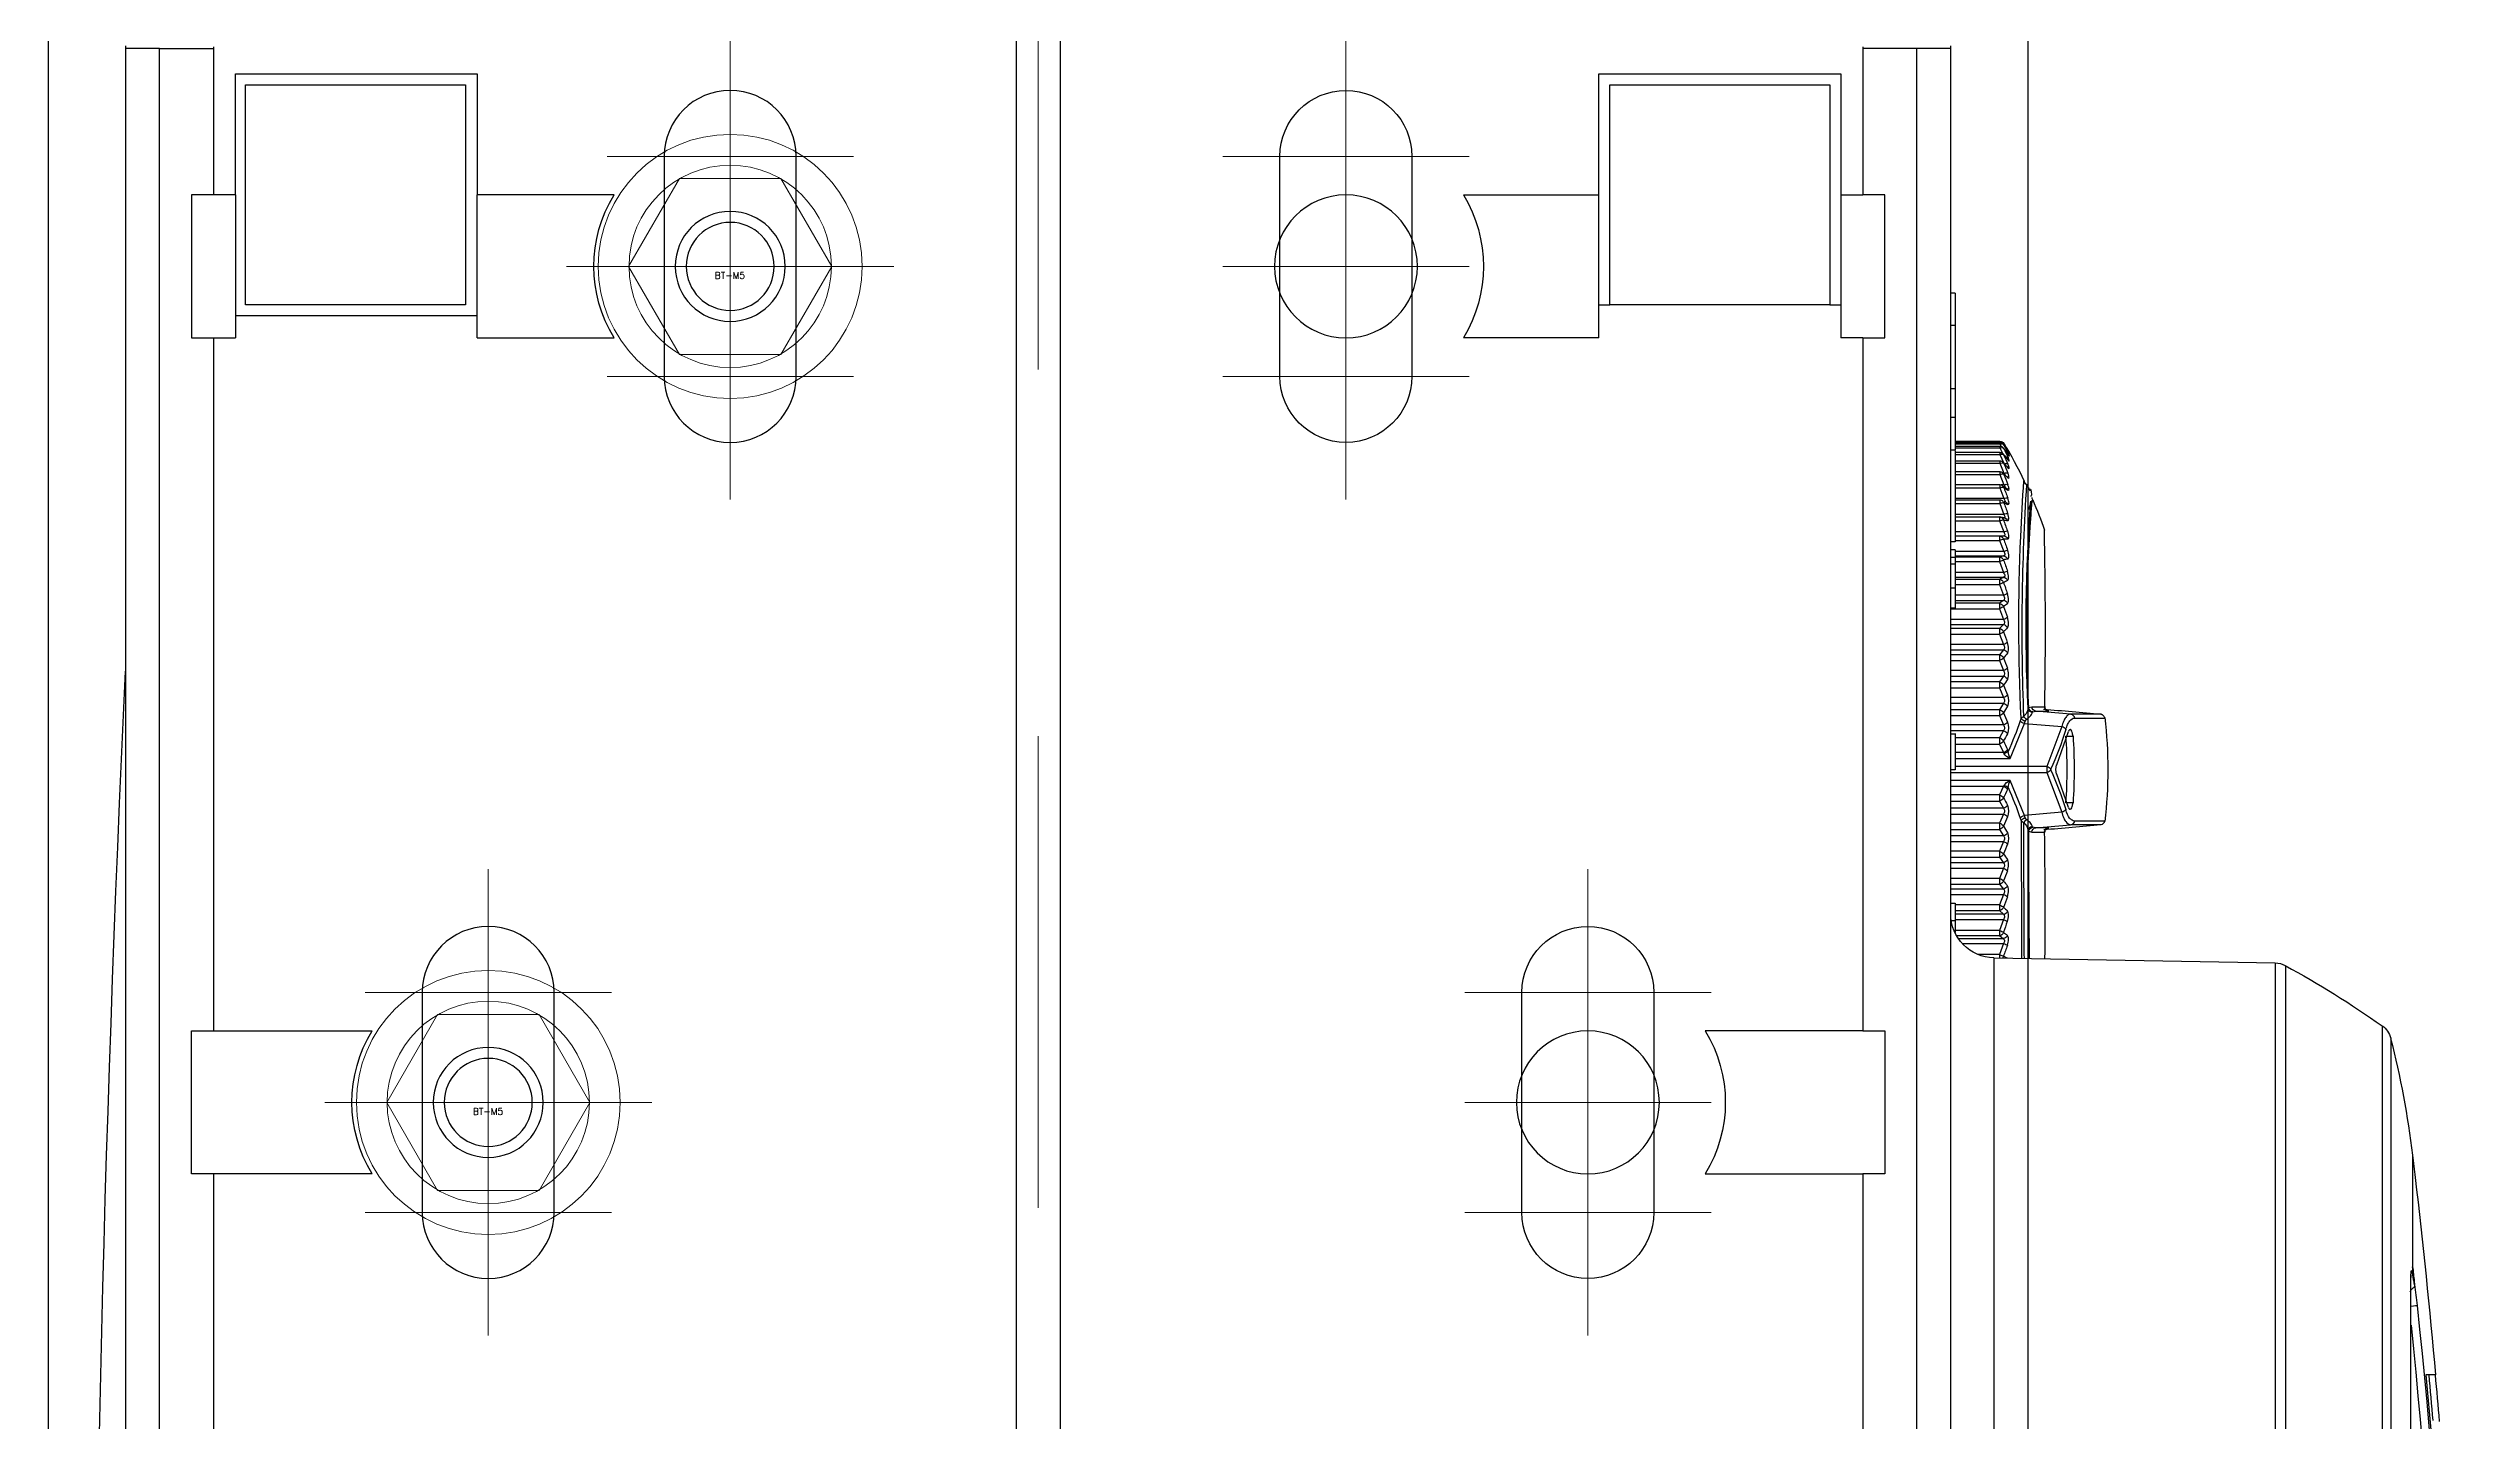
# Model space of a CAD drawing. Header units: millimetres. Extents: x -16130 to 36813, y -8099 to 27484.
# Drawn here: x 31323.2 to 31433.3, y 17688.1 to 17750.5 of the extents above; entities that cross this region are included whole.
import ezdxf

# ---------------------------------------------------------------- set-up
doc = ezdxf.new("R2010")
doc.units = ezdxf.units.MM
doc.header["$LTSCALE"] = 6
doc.linetypes.add('CENTER2', pattern=[28.575, 19.05, -3.175, 3.175, -3.175])
doc.linetypes.add('HIDDEN', pattern=[9.525, 6.35, -3.175])
doc.layers.add('04_HIDDEN', color=2, linetype='HIDDEN', lineweight=13)
doc.layers.add('05_CENTER', color=4, linetype='CENTER2', lineweight=13)
doc.layers.add('10_DRAFT', color=8, linetype='Continuous', lineweight=0, plot=False)
doc.styles.add('KSS_TXT_L', font='txt.shx', dxfattribs={"height": 3, "bigfont": 'extfont2.shx'})

# ---------------------------------------------------------------- blocks, each defined once
blk = doc.blocks.new('140.096b')
at = {"color": 0}
for p, q in [((-50.38, 77.54), (-50.38, 77.11)), ((-45.88, 76.41), (-118.92, 76.41)), ((-46.13, 76.56), (-46.14, 76.57)), ((-45.47, 76.5), (-46.13, 76.56)), ((-41.69, 76.5), (-45.47, 76.5)), ((-40.4, 76.5), (-41.69, 76.5)), ((-34.52, 75.12), (-130.28, 75.12)), ((-35.08, 75.51), (-129.72, 75.51)), ((-31.78, 70.72), (-133.02, 70.72)), ((-31.66, 70.26), (-133.14, 70.26)), ((-31.43, 57.47), (-31.66, 70.26)), ((-25.52, 59.36), (-25.38, 60.95)), ((-24.59, 60.85), (-23.08, 60.32)), ((-24.38, 61.06), (-24.38, 60.74)), ((-22.66, 60.32), (-21.14, 60.85)), ((-21.35, 60.74), (-21.35, 61.06)), ((-20.35, 60.95), (-20.21, 59.36)), ((-25.71, 59.19), (-25.71, 59.75)), ((-25.52, 59.93), (-25.52, 59.36)), ((-24.81, 60.55), (-24.96, 58.85)), ((-23.01, 59.87), (-24.81, 60.55)), ((-23.01, 55.5), (-23.01, 59.87)), ((-22.73, 59.87), (-23.01, 59.87)), ((-20.92, 60.55), (-22.73, 59.87)), ((-22.73, 59.87), (-22.73, 55.7)), ((-20.78, 58.85), (-20.92, 60.55)), ((-20.21, 59.36), (-20.21, 59.93)), ((-20.03, 59.75), (-20.03, 59.19)), ((-25.67, 59.05), (-25.71, 59.19)), ((-25.52, 59.36), (-25.49, 59.23)), ((-25.08, 58.66), (-25.2, 58.7)), ((-25.06, 58.89), (-24.96, 58.85)), ((-24.96, 58.85), (-23.37, 58.2)), ((-22.37, 58.2), (-20.78, 58.85)), ((-20.78, 58.85), (-20.67, 58.89)), ((-20.54, 58.71), (-20.65, 58.66)), ((-20.24, 59.23), (-20.21, 59.36)), ((-20.03, 59.19), (-20.07, 59.05)), ((-80.9, 57.47), (-31.43, 57.47)), ((-31.28, 57.72), (-31.44, 57.72)), ((-30.78, 57.9), (-31.28, 57.72)), ((-31.28, 57.72), (-31.28, 56.73)), ((-30.78, 56.02), (-30.78, 57.9)), ((-30.56, 57.9), (-30.56, 55.84)), ((-30.42, 57.72), (-30.56, 57.9)), ((-30.42, 55.76), (-30.42, 57.72)), ((-30.18, 57.72), (-30.42, 57.72)), ((-29.69, 57.9), (-30.18, 57.72)), ((-30.18, 57.72), (-30.18, 55.7)), ((-29.69, 55.7), (-29.69, 57.9)), ((-29.45, 57.9), (-29.45, 55.7)), ((-29.28, 57.72), (-29.45, 57.9)), ((-29.28, 55.7), (-29.28, 57.72)), ((-29.02, 57.72), (-29.28, 57.72)), ((-28.55, 57.9), (-29.02, 57.72)), ((-29.02, 57.72), (-29.02, 55.7)), ((-28.55, 55.5), (-28.55, 57.9)), ((-28.3, 57.9), (-28.3, 55.5)), ((-28.08, 57.72), (-28.3, 57.9)), ((-28.08, 55.5), (-28.08, 57.72)), ((-27.82, 57.72), (-28.08, 57.72)), ((-27.36, 57.9), (-27.82, 57.72)), ((-27.82, 57.72), (-27.82, 55.5)), ((-27.36, 55.5), (-27.36, 57.9)), ((-27.11, 57.9), (-27.11, 55.5)), ((-26.85, 57.72), (-27.11, 57.9)), ((-26.85, 55.5), (-26.85, 57.72)), ((-26.58, 57.72), (-26.85, 57.72)), ((-26.14, 57.9), (-26.58, 57.72)), ((-26.58, 57.72), (-26.58, 55.5)), ((-26.14, 55.5), (-26.14, 57.9)), ((-25.88, 57.9), (-25.88, 55.5)), ((-25.59, 57.72), (-25.88, 57.9)), ((-25.59, 55.5), (-25.59, 57.72)), ((-25.31, 57.72), (-25.59, 57.72)), ((-24.9, 57.9), (-25.31, 57.72)), ((-25.31, 57.72), (-25.31, 55.5)), ((-24.9, 55.5), (-24.9, 57.9)), ((-24.63, 57.9), (-24.63, 55.5)), ((-24.3, 57.72), (-24.63, 57.9)), ((-24.3, 55.5), (-24.3, 57.72)), ((-24.02, 57.72), (-24.3, 57.72)), ((-23.63, 57.9), (-24.02, 57.72)), ((-24.02, 57.72), (-24.02, 55.5)), ((-23.77, 58.08), (-23.69, 58.1)), ((-23.6, 57.93), (-23.63, 57.9)), ((-23.63, 55.5), (-23.63, 57.9)), ((-23.37, 58.2), (-23.37, 55.5)), ((-22.37, 55.7), (-22.37, 58.2)), ((-22.1, 57.9), (-22.14, 57.93)), ((-22.1, 57.9), (-22.1, 55.7)), ((-21.71, 57.72), (-22.1, 57.9)), ((-22.05, 58.1), (-21.97, 58.08)), ((-21.71, 55.7), (-21.71, 57.72)), ((-21.43, 57.72), (-21.71, 57.72)), ((-21.1, 57.9), (-21.43, 57.72)), ((-21.43, 57.72), (-21.43, 55.7)), ((-21.1, 55.5), (-21.1, 57.9)), ((-20.84, 57.9), (-20.84, 55.5)), ((-20.42, 57.72), (-20.84, 57.9)), ((-20.42, 55.5), (-20.42, 57.72)), ((-20.15, 57.72), (-20.42, 57.72)), ((-19.86, 57.9), (-20.15, 57.72)), ((-20.15, 57.72), (-20.15, 55.5)), ((-19.86, 55.5), (-19.86, 57.9)), ((-19.59, 57.9), (-19.59, 55.5)), ((-19.16, 57.72), (-19.59, 57.9)), ((-19.16, 55.5), (-19.16, 57.72)), ((-18.89, 57.72), (-19.16, 57.72)), ((-18.63, 57.9), (-18.89, 57.72)), ((-18.89, 57.72), (-18.89, 55.5)), ((-18.63, 55.5), (-18.63, 57.9)), ((-18.37, 57.9), (-18.37, 55.5)), ((-17.92, 57.72), (-18.37, 57.9)), ((-17.92, 55.5), (-17.92, 57.72)), ((-17.65, 57.72), (-17.92, 57.72)), ((-17.43, 57.9), (-17.65, 57.72)), ((-17.65, 57.72), (-17.65, 55.5)), ((-17.43, 55.5), (-17.43, 57.9)), ((-17.19, 57.9), (-17.19, 55.5)), ((-16.71, 57.72), (-17.19, 57.9)), ((-16.71, 55.5), (-16.71, 57.72)), ((-16.46, 57.72), (-16.71, 57.72)), ((-16.28, 57.9), (-16.46, 57.72)), ((-16.46, 57.72), (-16.46, 55.5)), ((-16.28, 55.5), (-16.28, 57.9)), ((-16.05, 57.9), (-16.05, 55.5)), ((-15.56, 57.72), (-16.05, 57.9)), ((-15.56, 55.5), (-15.56, 57.72)), ((-15.31, 57.72), (-15.56, 57.72)), ((-15.18, 57.9), (-15.31, 57.72)), ((-15.31, 57.72), (-15.31, 55.7)), ((-15.18, 55.7), (-15.18, 57.9)), ((-14.95, 57.9), (-14.95, 55.7)), ((-14.46, 57.72), (-14.95, 57.9)), ((-14.46, 55.7), (-14.46, 57.72)), ((-14.23, 57.72), (-14.46, 57.72)), ((-14.13, 57.9), (-14.23, 57.72)), ((-14.23, 57.72), (-14.23, 55.7)), ((-14.13, 55.7), (-14.13, 57.9)), ((-13.92, 57.9), (-13.92, 55.7)), ((-13.42, 57.72), (-13.92, 57.9)), ((-13.42, 55.7), (-13.42, 57.72)), ((-13.21, 57.72), (-13.42, 57.72)), ((-13.16, 57.9), (-13.21, 57.72)), ((-13.21, 57.72), (-13.21, 55.7)), ((-13.16, 55.7), (-13.16, 57.9)), ((-12.96, 57.91), (-12.96, 55.7)), ((-12.46, 57.72), (-12.96, 57.91)), ((-12.46, 55.7), (-12.46, 57.72)), ((-12.26, 57.72), (-12.46, 57.72)), ((-12.39, 57.9), (-12.39, 58.08)), ((-12.25, 57.91), (-12.26, 57.72)), ((-12.26, 57.72), (-12.26, 55.7)), ((-12.25, 55.7), (-12.25, 57.91)), ((-12.07, 57.91), (-12.07, 55.7)), ((-11.57, 57.72), (-12.07, 57.91)), ((-11.57, 55.7), (-11.57, 57.72)), ((-11.39, 57.72), (-11.57, 57.72)), ((-11.43, 57.91), (-11.39, 57.72)), ((-11.39, 55.7), (-11.39, 57.72)), ((-11.27, 57.91), (-11.27, 55.7)), ((-10.77, 57.73), (-11.27, 57.91)), ((-10.77, 55.7), (-10.77, 57.73)), ((-10.61, 57.73), (-10.77, 57.73)), ((-10.61, 55.7), (-10.61, 57.73)), ((-10.55, 57.91), (-10.55, 55.7)), ((-10.07, 57.73), (-10.55, 57.91)), ((-10.07, 55.7), (-10.07, 57.73)), ((-9.92, 57.73), (-10.07, 57.73)), ((-9.93, 57.92), (-9.93, 57.78)), ((-9.46, 57.73), (-9.93, 57.92)), ((-9.92, 55.7), (-9.92, 57.73)), ((-9.46, 55.7), (-9.46, 57.73)), ((-9.33, 57.73), (-9.46, 57.73)), ((-9.4, 57.92), (-9.4, 57.88)), ((-8.95, 57.73), (-9.4, 57.92)), ((-9.33, 55.7), (-9.33, 57.73)), ((-8.55, 57.73), (-8.95, 57.91)), ((-8.95, 55.7), (-8.95, 57.73)), ((-8.84, 57.73), (-8.95, 57.73)), ((-8.84, 55.7), (-8.84, 57.73)), ((-8.55, 55.7), (-8.55, 57.73)), ((-8.45, 57.73), (-8.55, 57.73)), ((-8.25, 57.73), (-8.49, 57.85)), ((-8.45, 55.7), (-8.45, 57.73)), ((-8.25, 55.7), (-8.25, 57.73)), ((-8.17, 57.73), (-8.25, 57.73)), ((-8.07, 57.74), (-8.18, 57.79)), ((-8.17, 55.7), (-8.17, 57.73)), ((-8.07, 55.7), (-8.07, 57.74)), ((-8, 57.74), (-8.07, 57.74)), ((-8, 55.7), (-8, 57.74)), ((-8, 57.74), (-7.95, 57.74)), ((-7.95, 55.7), (-7.95, 57.74)), ((-162.67, 55.5), (9.9, 55.5)), ((-29.73, 55.7), (-30.27, 55.7)), ((-30.07, 55.7), (-30.14, 55.7)), ((-29.73, 55.52), (-29.73, 55.73)), ((-28.94, 55.7), (-29.73, 55.7)), ((-28.94, 55.5), (-28.94, 55.7)), ((-22.88, 55.7), (-22.88, 55.5)), ((-21.24, 55.7), (-22.88, 55.7)), ((-21.24, 55.5), (-21.24, 55.73)), ((-15.54, 55.7), (-15.54, 55.5)), ((-14.62, 55.7), (-15.54, 55.7)), ((-14.62, 55.7), (-14.62, 55.5)), ((-13.54, 55.7), (-14.62, 55.7)), ((-13.54, 55.7), (-13.54, 55.5)), ((-13.23, 55.7), (-13.54, 55.7)), ((-13.23, 55.7), (-13.23, 55.5)), ((-12.89, 55.7), (-13.23, 55.7)), ((-12.89, 55.7), (-12.89, 55.5)), ((-12.52, 55.7), (-12.52, 55.5)), ((-8.39, 55.7), (-12.52, 55.7)), ((-8.35, 55.7), (-8.35, 55.5)), ((-6.87, 55.7), (-8.35, 55.7)), ((-6.87, 55.7), (-6.87, 55.5)), ((-5.55, 55.7), (-6.87, 55.7)), ((-6.76, 55.7), (-6.76, 55.73)), ((-6.64, 55.7), (-6.64, 55.73)), ((-5.55, 55.5), (-5.55, 55.7)), ((-2.69, 55.7), (-5.55, 55.7)), ((-3.98, 55.7), (-3.98, 55.73)), ((-3.67, 55.7), (-3.67, 55.73)), ((-2.69, 55.7), (-2.69, 55.5)), ((-1.21, 55.7), (-2.69, 55.7)), ((-1.21, 55.7), (-1.21, 55.5)), ((9.9, 55.5), (9.9, 53.95)), ((9.9, 55.5), (10.03, 55.5)), ((9.9, 53.95), (-162.67, 53.95)), ((9.9, 53.95), (9.9, 51.5)), ((-34.75, 52.5), (-41.25, 52.5)), ((-41.25, 52.5), (-41.25, 51.5)), ((-34.75, 51.5), (-34.75, 52.5)), ((-3.25, 52.5), (3.25, 52.5)), ((-3.25, 51.5), (-3.25, 52.5)), ((3.25, 52.5), (3.25, 51.5)), ((-41.25, 51.5), (-124.75, 51.5)), ((-41.25, 44.34), (-41.25, 51.5)), ((-34.75, 51.5), (-34.75, 44.34)), ((-3.25, 51.5), (-34.75, 51.5)), ((-3.25, 51.5), (-3.25, 50.5)), ((9.9, 51.5), (3.25, 51.5)), ((3.25, 50.5), (3.25, 51.5)), ((9.98, 51.5), (9.9, 51.5)), ((-1.75, 50.5), (-3.25, 50.5)), ((-1.75, 50), (-1.75, 50.5)), ((3.25, 50.5), (-1.75, 50.5)), ((-1.75, 50), (-1.75, 40)), ((8.25, 50), (-1.75, 50)), ((8.75, 50.5), (3.25, 50.5)), ((8.25, 40), (8.25, 50)), ((8.75, 39.5), (8.75, 50.5)), ((-1.75, 40), (8.25, 40)), ((-1.75, 39.5), (-1.75, 40)), ((-3.25, 39.5), (-1.75, 39.5)), ((-3.25, 39.5), (-3.25, 33.34)), ((-1.75, 39.5), (3.25, 39.5)), ((3.25, 39.5), (8.75, 39.5)), ((3.25, 33.34), (3.25, 39.5)), ((10.62, 15), (-163.38, 15)), ((10.62, 13), (-163.38, 13)), ((-3.25, -11.5), (-3.25, -5.28)), ((3.25, -5.28), (3.25, -11.5)), ((-3.25, -11.5), (-2.25, -11.5)), ((-2.25, -11.5), (-2.25, -22.5)), ((-2.25, -11.5), (3.25, -11.5)), ((-1.75, -12.04), (-1.75, -22.04)), ((8.25, -12.04), (-1.75, -12.04)), ((8.75, -11.5), (3.25, -11.5)), ((8.25, -22.04), (8.25, -12.04)), ((8.75, -22.5), (8.75, -11.5)), ((-41.25, -16.28), (-41.25, -23.5)), ((-34.75, -23.5), (-34.75, -16.28)), ((-2.25, -22.5), (-3.25, -22.5)), ((-3.25, -23.5), (-3.25, -22.5)), ((3.25, -22.5), (-2.25, -22.5)), ((-1.75, -22.04), (8.25, -22.04)), ((3.25, -22.5), (8.75, -22.5)), ((3.25, -22.5), (3.25, -23.5)), ((-41.25, -23.5), (-124.75, -23.5)), ((-41.25, -23.5), (-41.25, -24.5)), ((-34.75, -24.5), (-34.75, -23.5)), ((-3.25, -23.5), (-34.75, -23.5)), ((-3.25, -24.5), (-3.25, -23.5)), ((3.25, -23.5), (3.25, -24.5)), ((9.9, -23.5), (3.25, -23.5)), ((9.98, -23.5), (9.9, -23.5)), ((9.9, -25.95), (9.9, -23.5)), ((-41.25, -24.5), (-34.75, -24.5)), ((3.25, -24.5), (-3.25, -24.5)), ((-162.67, -25.95), (9.9, -25.95)), ((9.9, -25.95), (9.9, -27.5)), ((9.9, -27.5), (-161.82, -27.5)), ((10.03, -27.5), (9.9, -27.5))]:
    blk.add_line(p, q, dxfattribs=at)
for centre, radius in [((-38, 39), 3.25), ((0, 28), 3.25), ((0, 0), 2.5), ((0, 0), 2.5), ((0, 0), 2), ((0, 0), 2), ((-38, -11), 2.5), ((-38, -11), 2.5), ((-38, -11), 2), ((-38, -11), 2)]:
    blk.add_circle(centre, radius, dxfattribs=at)
for centre, radius, start, end in [((-82.4, -256.36), 334.92, 83.9717, 96.0283), ((-82.4, -256.54), 334.73, 84.124, 95.8757), ((-82.4, -276.86), 355.85, 83.3856, 84.8375), ((-49.26, 57.12), 19.69, 81.3113, 84.0706), ((-47.36, 67), 9.65, 82.73, 83.689), ((-46.28, 76.52), 0.0743, 93.2442, 104.813), ((-36.02, 164.23), 88.24, 263.3172, 263.8528), ((-65.68, -112.98), 190.56, 83.9098, 84.1137), ((-86.69, -313.2), 392.44, 83.2252, 83.374), ((-45.26, 35.67), 41.11, 75.678, 83.214), ((-35.33, 74.54), 1, 35.5058, 75.678), ((-67.99, 51.24), 41.11, 28.2683, 35.5058), ((-32.66, 70.24), 1, 1, 28.2683), ((74.38, 52.5), 100.25, 174.3755, 175.8664), ((-25.19, 62.29), 0.199, 94.7817, 171.5499), ((502.32, 61.64), 527.7, 179.9239905439999, 179.9240174110001), ((502.32, 61.64), 527.7, 179.924, 179.9243), ((502.32, 61.64), 527.7, 179.9243, 180.0744), ((-22.87, 40.52), 22.12, 83.8607, 96.1393), ((-1049.28, 61.78), 1028.75, 359.96322, 0.04079), ((-120.12, 52.5), 100.25, 4.1318, 5.622), ((-28.34, 48.26), 12.99, 65.1132, 73.6983), ((-17.4, 48.26), 12.99, 106.3017, 114.8868), ((-29.3, -166), 225.78, 89.0875, 90.5531), ((-22.87, 60.89), 0.611, 249.9476, 290.0524), ((-16.44, -164.76), 224.55, 88.8539, 90.9161), ((-17.21, 44.3), 16.32, 66.1603, 71.344), ((-25.02, 58.92), 0.282, 199.9742, 230.2864), ((-24.98, 59.08), 0.213, 216.0166, 246.9638), ((-30.2, 43.83), 15.69, 65.4824, 70.9738), ((-15.54, 43.83), 15.69, 109.0263, 114.5175), ((-20.76, 59.08), 0.213, 293.0407, 324.0015), ((-20.72, 58.92), 0.282, 309.7116, 340.0265), ((-16.22, 151.16), 92.56, 267.326, 272.44), ((-16.48, 162.34), 103.59, 267.8042, 273.6384), ((-16.44, 136.52), 77.59, 267.311, 274.2558), ((-16.51, 129.99), 71.03, 267.1288, 274.2081), ((-16.22, 151.16), 92.56, 272.44, 274.0084), ((-16.51, 129.99), 71.03, 274.2081, 274.7511), ((-10.09, 55.69), 3.49, 99.6946, 106.0065), ((-16.44, 136.52), 77.59, 274.4222, 274.4702), ((-10.45, 58.42), 0.722, 45.8331, 69.5884), ((-9.69, 59.12), 0.285, 214.0929, 255.5301), ((-16.97, 43.33), 17.1, 58.4104, 65.0687), ((-38.95, 54.11), 8.49, 26.558, 27.7446), ((-29.43, 57.5), 2, 181, 270), ((-22.59, 34.39), 25.09, 109.2444, 110.46), ((-36.57, 53.28), 7.81, 36.2672, 37.9285), ((-21.53, 34.79), 24.7, 109.5076, 110.7216), ((-35.07, 52.17), 8.26, 43.9224, 45.6815), ((-20.53, 35.69), 23.82, 109.9432, 111.1728), ((-33.89, 50.84), 9.23, 49.8374, 51.5955), ((-19.52, 36.88), 22.64, 110.5641, 111.8184), ((-32.85, 49.31), 10.56, 54.4157, 56.1206), ((-18.56, 38.42), 21.11, 111.3979, 112.6921), ((-26, 57.45), 0.677, 67.2106, 112.7824), ((-31.85, 47.66), 12.08, 57.9733, 59.6115), ((-17.61, 40.16), 19.39, 112.4668, 113.8123), ((-24.76, 57.43), 0.7, 67.6596, 112.3366), ((-30.9, 45.85), 13.81, 60.7714, 62.3302), ((-16.69, 42.04), 17.53, 113.8259, 115.2348), ((-23.98, 59.72), 1.64, 280.2919, 291.9701), ((-23.99, 58.48), 0.683, 305.0103, 335.1004), ((-21.75, 59.72), 1.64, 248.0299, 259.7081), ((-21.75, 58.48), 0.683, 204.8996, 234.9897), ((-29.05, 42.04), 17.54, 64.7655, 66.1737), ((-14.84, 45.87), 13.79, 117.6689, 119.2296), ((-20.98, 57.43), 0.7, 67.6596, 112.3443), ((-28.12, 40.16), 19.39, 66.1876, 67.5332), ((-13.9, 47.68), 12.05, 120.3866, 122.0286), ((-19.74, 57.45), 0.677, 67.2109, 112.7961), ((-27.18, 38.42), 21.11, 67.3079, 68.6021), ((-12.91, 49.34), 10.53, 123.8763, 125.5874), ((-26.21, 36.89), 22.63, 68.1813, 69.4362), ((-11.88, 50.89), 9.18, 128.3991, 130.168), ((-25.21, 35.7), 23.8, 68.8268, 70.0571), ((-10.71, 52.22), 8.18, 134.3105, 136.0856), ((-24.19, 34.82), 24.68, 69.2778, 70.493), ((-9.25, 53.34), 7.71, 142.0605, 143.7438), ((-23.13, 34.42), 25.06, 69.5392, 70.7564), ((-6.91, 54.17), 8.34, 152.0515, 153.4541), ((-22.09, 34.36), 25.11, 69.626, 70.8528), ((-1.13, 54.68), 12.63, 164.3679, 165.2272), ((-21.01, 34.8), 24.66, 69.5389, 70.7925), ((-19.97, 35.56), 23.88, 69.2738, 70.5643), ((-27.37, 54.7), 16.17, 11.4241, 12.0978), ((-11.59, 57.72), 0.2, 0, 11.3242), ((-18.94, 36.7), 22.74, 68.8306, 70.1733), ((-19.52, 54.15), 9.55, 23.0953, 24.3288), ((-10.81, 57.73), 0.2, 0, 23.0204), ((-17.96, 38.1), 21.33, 68.1882, 69.5966), ((-17.21, 53.3), 8.52, 32.6925, 34.2293), ((-11.77, 56.75), 2.11, 30.7779, 36.9984), ((-10.12, 57.73), 0.2, 0, 32.6358), ((-17.05, 39.68), 19.75, 67.3409, 68.8279), ((-16.19, 52.2), 8.84, 40.2153, 41.8782), ((-16.2, 41.4), 18.03, 66.2535, 67.835), ((-9.53, 57.73), 0.2, 0, 40.1738), ((-15.7, 50.9), 9.73, 46.0168, 47.7078), ((-15.47, 43.13), 16.31, 64.9066, 66.5917), ((-9.04, 57.73), 0.2, 0, 45.9869), ((-15.49, 49.5), 10.9, 50.4676, 52.1452), ((-14.84, 44.88), 14.59, 63.2502, 65.0543), ((-15.45, 48.06), 12.18, 53.911, 55.5624), ((-8.65, 57.73), 0.2, 0, 50.4475), ((-14.36, 46.51), 13, 61.2404, 63.1644), ((-15.54, 46.63), 13.51, 56.5868, 58.2085), ((-14, 48.06), 11.51, 58.807, 60.8569), ((-8.37, 57.73), 0.2, 0, 53.8993), ((-8.2, 57.74), 0.2, 0, 56.5826), ((-8.15, 57.74), 0.2, 0, 58.6921), ((-38, 39), 6.25, 58.6677, 121.3323), ((0, 28), 6.25, 58.6677, 121.3323), ((0, 0), 6.2, 238.386, 301.614), ((-38, -11), 6.2, 238.386, 301.614), ((-82.4, 1337), 1366, 267.31459, 272.68541)]:
    blk.add_arc(centre, radius, start, end, dxfattribs=at)
for centre, major_axis, ratio, start_param, end_param in [((-47.28, 76.22), (0.053, 0.497), 0.000062, -1.161443, -0.057525), ((-25.18, 60.94), (-0.2, 0), 0.948219, 4.817759, 6.184771), ((-24.67, 60.55), (0.056, 0.192), 0.684095, 0.518464, 1.767929), ((-21.06, 60.55), (-0.056, 0.192), 0.684095, 4.515257, 5.764722), ((-20.55, 60.94), (0.2, 0), 0.948219, 0.098414, 1.465427), ((-25.72, 59.95), (0.2, -0.001), 0.963046, 4.7877, 6.202795), ((-22.87, 59.87), (0.084, 0.181), 0.663374, 0.609672, 1.868987), ((-22.87, 59.87), (-0.084, 0.181), 0.663374, 4.414198, 5.673513), ((-20.01, 59.95), (-0.2, -0.001), 0.963046, 0.08039, 1.495485), ((-25.72, 59.38), (0.2, 0), 0.941224, 4.794545, 6.201845), ((-25.69, 59.24), (0.176, 0.094), 0.925751, 4.33584, 5.695297), ((-25.65, 59.22), (-0.032, 0.197), 0.960823, 2.960437, 4.501889), ((-25.31, 58.96), (0.156, 0.125), 0.647861, 4.389327, 5.371875), ((-25.21, 58.89), (0.076, 0.185), 0.727477, 3.742692, 4.992291), ((-25.1, 58.85), (0.065, 0.189), 0.678408, 3.705238, 4.942823), ((-20.64, 58.85), (-0.065, 0.189), 0.678408, 1.340362, 2.577947), ((-20.52, 58.89), (-0.076, 0.185), 0.727587, 1.290767, 2.540397), ((-20.43, 58.96), (-0.156, 0.125), 0.647852, 0.911082, 1.893973), ((-20.08, 59.22), (0.032, 0.197), 0.960822, 1.781305, 3.322772), ((-20.05, 59.24), (-0.176, 0.094), 0.925751, 0.587888, 1.947345), ((-20.01, 59.38), (-0.2, 0), 0.941224, 0.081341, 1.48864), ((-31.31, 57.72), (-0.179, -0.09), 0.92213, 4.553238, 5.000389), ((-31.31, 57.72), (0.07, -0.187), 0.152232, 1.514102, 2.744763), ((-30.81, 57.9), (0.066, -0.189), 0.153377, 1.51735, 2.749876), ((-30.36, 57.9), (-0.158, -0.123), 0.9102, 4.338587, 5.573051), ((-30.23, 57.72), (-0.161, -0.119), 0.904, 4.367205, 5.599623), ((-30.23, 57.72), (0.071, -0.187), 0.232491, 1.483144, 2.715135), ((-29.74, 57.9), (0.067, -0.189), 0.234205, 1.488097, 2.722057), ((-29.27, 57.9), (-0.139, -0.143), 0.884925, 4.188029, 5.423347), ((-29.09, 57.72), (-0.144, -0.139), 0.878842, 4.217395, 5.450614), ((-29.09, 57.72), (0.072, -0.187), 0.311008, 1.451028, 2.684041), ((-28.61, 57.9), (0.068, -0.188), 0.313276, 1.457735, 2.692788), ((-28.12, 57.9), (-0.124, -0.157), 0.852753, 4.069532, 5.305492), ((-27.9, 57.72), (-0.129, -0.153), 0.846818, 4.09788, 5.331673), ((-27.9, 57.72), (0.074, -0.186), 0.387171, 1.417188, 2.650785), ((-27.44, 57.9), (0.07, -0.187), 0.389972, 1.425706, 2.661469), ((-26.93, 57.9), (-0.111, -0.166), 0.813987, 3.975216, 5.21151), ((-26.68, 57.72), (-0.116, -0.163), 0.808263, 4.001691, 5.235707), ((-26.68, 57.72), (0.077, -0.185), 0.460358, 1.380869, 2.614862), ((-26.24, 57.9), (0.073, -0.186), 0.463679, 1.391311, 2.62758), ((-25.72, 57.9), (-0.101, -0.173), 0.768929, 3.898681, 5.135159), ((-25.42, 57.72), (-0.106, -0.17), 0.763454, 3.922944, 5.157092), ((-25.42, 57.72), (0.081, -0.183), 0.530031, 1.341345, 2.575446), ((-25.01, 57.9), (0.076, -0.185), 0.533856, 1.353845, 2.59031), ((-24.48, 57.9), (-0.093, -0.177), 0.717948, 3.835189, 5.071736), ((-24.15, 57.72), (-0.098, -0.175), 0.712806, 3.857101, 5.091211), ((-24.15, 57.72), (0.085, -0.181), 0.595637, 1.297551, 2.53169), ((-23.76, 57.9), (0.081, -0.183), 0.599941, 1.312249, 2.548834), ((-23.68, 57.93), (0.052, -0.193), 0.426424, 1.455693, 2.62739), ((-22.05, 57.93), (-0.052, -0.193), 0.426424, 3.655796, 4.827493), ((-21.97, 57.9), (-0.081, -0.183), 0.599941, 3.734352, 4.970936), ((-21.58, 57.72), (-0.085, -0.181), 0.595637, 3.751495, 4.985634), ((-21.58, 57.72), (0.098, -0.175), 0.712806, 1.191974, 2.426084), ((-21.26, 57.9), (0.093, -0.177), 0.717948, 1.211449, 2.447996), ((-20.73, 57.9), (-0.076, -0.185), 0.533856, 3.692876, 4.92934), ((-20.31, 57.72), (-0.081, -0.183), 0.530031, 3.70774, 4.94184), ((-20.31, 57.72), (0.106, -0.17), 0.763454, 1.126093, 2.360241), ((-20.02, 57.9), (0.101, -0.173), 0.768929, 1.148026, 2.384504), ((-19.5, 57.9), (-0.073, -0.186), 0.463679, 3.655605, 4.891874), ((-19.06, 57.72), (-0.077, -0.185), 0.460358, 3.668323, 4.902317), ((-19.06, 57.72), (0.116, -0.163), 0.808263, 1.047478, 2.281494), ((-18.8, 57.9), (0.111, -0.166), 0.813987, 1.071676, 2.307969), ((-18.29, 57.9), (-0.07, -0.187), 0.389972, 3.621717, 4.857479), ((-17.83, 57.72), (-0.074, -0.186), 0.387171, 3.6324, 4.865997), ((-17.83, 57.72), (0.129, -0.153), 0.846818, 0.951512, 2.185306), ((-17.61, 57.9), (0.124, -0.157), 0.852753, 0.977693, 2.213653), ((-17.12, 57.9), (-0.068, -0.188), 0.313276, 3.590397, 4.82545), ((-16.65, 57.72), (-0.072, -0.187), 0.311008, 3.599145, 4.832158), ((-16.65, 57.72), (0.144, -0.139), 0.878842, 0.832571, 2.065791), ((-16.47, 57.9), (0.139, -0.143), 0.884925, 0.859838, 2.095156), ((-16, 57.9), (-0.067, -0.189), 0.234205, 3.561128, 4.795088), ((-15.51, 57.72), (-0.071, -0.187), 0.232491, 3.568051, 4.800041), ((-15.51, 57.72), (0.161, -0.119), 0.904, 0.683562, 1.915981), ((-15.37, 57.9), (0.158, -0.123), 0.9102, 0.710134, 1.944598), ((-14.92, 57.9), (-0.066, -0.189), 0.153377, 3.533309, 4.765836), ((-14.42, 57.72), (-0.07, -0.187), 0.152232, 3.538422, 4.769084), ((-14.42, 57.72), (0.179, -0.09), 0.92213, 0.49878, 1.729948), ((-14.33, 57.9), (0.176, -0.094), 0.928416, 0.521408, 1.754589), ((-13.91, 57.9), (-0.066, -0.189), 0.071434, 3.506452, 4.737167), ((-13.41, 57.72), (-0.07, -0.188), 0.07089, 3.509856, 4.738692), ((-13.41, 57.72), (0.193, -0.051), 0.933025, 0.277906, 1.507459), ((-13.36, 57.9), (0.192, -0.054), 0.939368, 0.291997, 1.523612), ((-12.96, 57.91), (0.066, 0.189), 0.010961, 4.716205, 5.944657), ((-12.46, 57.72), (0.07, 0.187), 0.010875, 4.716444, 5.943031), ((-12.45, 57.91), (0.2, -0.007), 0.943028, 0.03489, 1.264471), ((-12.46, 57.72), (0.2, -0.006), 0.936626, 0.033135, 1.260613), ((-12.09, 57.91), (0.067, 0.189), 0.093143, 4.745223, 5.971068), ((-11.59, 57.72), (0.071, 0.187), 0.092386, 4.747312, 5.971193), ((-11.63, 57.91), (-0.196, -0.042), 0.939325, 3.114894, 4.146607), ((-11.59, 57.72), (-0.196, -0.039), 0.932897, 3.141593, 4.155052), ((-11.63, 57.91), (-0.196, -0.042), 0.939325, 2.919415, 3.114894), ((-11.3, 57.91), (0.068, 0.188), 0.174451, 4.775169, 5.997916), ((-10.89, 57.91), (-0.182, -0.082), 0.928338, 3.124213, 3.914437), ((-10.81, 57.73), (0.072, 0.187), 0.172976, 4.779239, 5.999912), ((-10.81, 57.73), (-0.184, -0.078), 0.921865, 3.141593, 3.931653), ((-10.89, 57.91), (-0.182, -0.082), 0.928338, 2.690057, 3.124213), ((-10.6, 57.91), (0.07, 0.187), 0.254216, 4.806618, 6.025971), ((-10.24, 57.92), (-0.165, -0.112), 0.910167, 3.123574, 3.722119), ((-10.12, 57.73), (0.074, 0.186), 0.25197, 4.812837, 6.029937), ((-10.12, 57.73), (-0.168, -0.108), 0.903679, 3.141593, 3.743518), ((-10, 57.92), (0.072, 0.187), 0.331807, 4.84014, 6.055661), ((-9.69, 57.92), (-0.149, -0.133), 0.88498, 3.134385, 3.568195), ((-9.53, 57.73), (0.077, 0.185), 0.328738, 4.848707, 6.061745), ((-9.53, 57.73), (-0.153, -0.129), 0.878465, 3.141593, 3.590659), ((-9.49, 57.92), (0.075, 0.185), 0.406588, 4.876462, 6.087921), ((-9.24, 57.92), (-0.135, -0.148), 0.853046, 3.139367, 3.444999), ((-9.08, 57.93), (0.079, 0.184), 0.477979, 4.975447, 6.123464), ((-9.04, 57.73), (0.081, 0.183), 0.402636, 4.887625, 6.096359), ((-9.04, 57.73), (-0.139, -0.144), 0.846532, 3.141593, 3.466672), ((-8.9, 57.93), (-0.123, -0.158), 0.81462, 3.127119, 3.345124), ((-8.78, 57.93), (0.084, 0.181), 0.545421, 5.262881, 6.163404), ((-8.65, 57.73), (-0.127, -0.154), 0.808127, 3.141593, 3.365169), ((-8.65, 57.73), (0.085, 0.181), 0.473107, 4.930333, 6.134404), ((-8.59, 57.94), (0.09, 0.178), 0.608397, 5.560943, 6.209024), ((-8.5, 57.94), (0.097, 0.175), 0.666469, 5.869396, 6.261744), ((-8.37, 57.73), (-0.118, -0.162), 0.763679, 3.141593, 3.280009), ((-8.37, 57.73), (0.09, 0.179), 0.539583, 4.977854, 6.177187), ((-8.2, 57.74), (-0.11, -0.167), 0.713561, 3.141593, 3.207117), ((-8.2, 57.74), (0.096, 0.175), 0.601603, 5.03124, 6.225726), ((-8.15, 57.74), (0.104, 0.171), 0.658728, 5.091877, 6.281654)]:
    blk.add_ellipse(centre, major_axis=major_axis, ratio=ratio, start_param=start_param, end_param=end_param, dxfattribs=at)
for points, knots in [([(-50.38, 77.11), (-55.71, 77.61), (-61.03, 77.99), (-71.71, 78.49), (-77.06, 78.61), (-87.74, 78.61), (-93.09, 78.49), (-103.76, 77.99), (-109.09, 77.61), (-114.42, 77.11)], [0, 0, 0, 0, 0.25, 0.25, 0.5, 0.5, 0.75, 0.75, 1, 1, 1, 1]), ([(-46.3, 76.59), (-46.34, 76.59), (-46.37, 76.58), (-46.42, 76.56), (-46.43, 76.54), (-46.47, 76.5), (-46.48, 76.47), (-46.53, 76.43), (-46.54, 76.41), (-46.58, 76.39), (-46.6, 76.39), (-46.62, 76.38)], [0, 0, 0, 0, 0.25, 0.25, 0.5, 0.5, 0.75, 0.75, 0.875, 0.875, 1, 1, 1, 1]), ([(-46.13, 76.56), (-45.89, 76.52), (-45.72, 76.49), (-45.65, 76.45), (-45.66, 76.43), (-45.73, 76.42), (-45.79, 76.41), (-45.88, 76.41)], [0, 0, 0, 0, 0.5, 0.5, 0.75, 0.75, 1, 1, 1, 1]), ([(-45.84, 76.42), (-45.84, 76.42), (-45.85, 76.42), (-45.88, 76.42), (-45.93, 76.42), (-45.96, 76.42)], [0.6912037, 0.6912037, 0.6912037, 0.6912037, 0.7376457, 0.8813364, 1, 1, 1, 1]), ([(-25.21, 62.52), (-25.21, 62.51), (-25.21, 62.45), (-25.21, 62.14), (-25.21, 61.74), (-25.21, 61.12)], [0.2713834, 0.2713834, 0.2713834, 0.2713834, 0.5, 0.5, 1, 1, 1, 1]), ([(-20.35, 62.32), (-20.35, 62.32), (-20.35, 62.33), (-20.35, 62.35), (-20.37, 62.38), (-20.39, 62.42), (-20.44, 62.46), (-20.49, 62.49), (-20.52, 62.49), (-20.53, 62.49)], [0, 0, 0, 0, 0.162197, 0.379593, 0.491003, 0.614582, 0.76963, 0.941173, 1, 1, 1, 1]), ([(-20.35, 62.34), (-20.35, 62.32), (-20.35, 62.27), (-20.35, 62.08), (-20.35, 61.92), (-20.35, 61.51), (-20.35, 61.26), (-20.35, 60.95)], [0.2788912, 0.2788912, 0.2788912, 0.2788912, 0.5, 0.5, 0.75, 0.75, 1, 1, 1, 1]), ([(-24.81, 60.55), (-24.9, 60.57), (-24.98, 60.6), (-25.13, 60.66), (-25.19, 60.7), (-25.33, 60.8), (-25.38, 60.88), (-25.38, 60.95)], [0, 0, 0, 0, 0.25, 0.25, 0.5, 0.5, 1, 1, 1, 1]), ([(-25.21, 61.12), (-25.21, 61.09), (-25.19, 61.05), (-25.15, 60.98), (-25.12, 60.94), (-24.99, 60.84), (-24.86, 60.78), (-24.69, 60.73)], [0, 0, 0, 0, 0.25, 0.25, 0.5, 0.5, 1, 1, 1, 1]), ([(-24.59, 60.85), (-24.68, 60.88), (-24.7, 60.93), (-24.64, 60.99), (-24.6, 61.01), (-24.5, 61.04), (-24.44, 61.05), (-24.38, 61.06)], [0, 0, 0, 0, 0.5, 0.5, 0.75, 0.75, 1, 1, 1, 1]), ([(-21.35, 61.06), (-21.29, 61.05), (-21.23, 61.04), (-21.13, 61.01), (-21.1, 60.99), (-21.03, 60.93), (-21.06, 60.88), (-21.14, 60.85)], [0, 0, 0, 0, 0.25, 0.25, 0.5, 0.5, 1, 1, 1, 1]), ([(-21.05, 60.73), (-20.96, 60.76), (-20.89, 60.79), (-20.76, 60.84), (-20.71, 60.88), (-20.57, 60.98), (-20.53, 61.05), (-20.53, 61.12)], [0, 0, 0, 0, 0.25, 0.25, 0.5, 0.5, 1, 1, 1, 1]), ([(-20.35, 60.95), (-20.35, 60.91), (-20.36, 60.88), (-20.41, 60.8), (-20.45, 60.77), (-20.55, 60.7), (-20.61, 60.66), (-20.75, 60.6), (-20.83, 60.57), (-20.92, 60.55)], [0, 0, 0, 0, 0.25, 0.25, 0.5, 0.5, 0.75, 0.75, 1, 1, 1, 1]), ([(-25.53, 59.92), (-25.53, 59.92), (-25.53, 59.92), (-25.53, 59.92), (-25.54, 59.9), (-25.55, 59.87), (-25.58, 59.84), (-25.62, 59.8), (-25.68, 59.77), (-25.71, 59.78), (-25.72, 59.78)], [0.2534142, 0.2534142, 0.2534142, 0.2534142, 0.3085147, 0.3846798, 0.4422676, 0.5081296, 0.6226826, 0.7556351, 0.9103239, 1, 1, 1, 1]), ([(-20.01, 59.78), (-20.02, 59.78), (-20.05, 59.77), (-20.1, 59.79), (-20.14, 59.82), (-20.17, 59.85), (-20.19, 59.88), (-20.2, 59.9), (-20.2, 59.92), (-20.2, 59.92), (-20.2, 59.92), (-20.2, 59.92)], [0, 0, 0, 0, 0.0565799, 0.1953029, 0.3081654, 0.4034641, 0.4808266, 0.5365927, 0.5819657, 0.6360792, 0.7041082, 0.7041082, 0.7041082, 0.7041082]), ([(-25.2, 58.7), (-26.8, 58.71), (-28.34, 58.71), (-30.35, 58.72), (-30.94, 58.72), (-31.48, 58.72)], [0, 0, 0, 0, 0.125, 0.125, 0.1812541, 0.1812541, 0.1812541, 0.1812541]), ([(-31.47, 59.08), (-30.94, 59.08), (-30.36, 59.07), (-28.52, 59.06), (-27.13, 59.05), (-25.67, 59.05)], [0.8129223, 0.8129223, 0.8129223, 0.8129223, 0.875, 0.875, 1, 1, 1, 1]), ([(-31.46, 58.85), (-30.91, 58.84), (-30.32, 58.84), (-28.34, 58.83), (-26.86, 58.83), (-25.28, 58.83)], [0.8176747, 0.8176747, 0.8176747, 0.8176747, 0.875, 0.875, 1, 1, 1, 1]), ([(-25.28, 58.83), (-25.35, 58.89), (-25.42, 58.94), (-25.55, 59.01), (-25.61, 59.02), (-25.66, 59.02)], [0, 0, 0, 0, 0.5, 0.5, 1, 1, 1, 1]), ([(-25.46, 59.21), (-25.43, 59.21), (-25.38, 59.19), (-25.27, 59.11), (-25.21, 59.04), (-25.15, 58.96)], [0, 0, 0, 0, 0.5, 0.5, 1, 1, 1, 1]), ([(-20.59, 58.96), (-20.52, 59.04), (-20.46, 59.1), (-20.36, 59.19), (-20.31, 59.21), (-20.27, 59.21)], [0, 0, 0, 0, 0.5, 0.5, 1, 1, 1, 1]), ([(-20.08, 59.02), (-20.13, 59.02), (-20.18, 59.01), (-20.31, 58.94), (-20.38, 58.89), (-20.45, 58.83)], [0, 0, 0, 0, 0.5, 0.5, 1, 1, 1, 1]), ([(-10.51, 59.19), (-10.51, 59.19), (-10.52, 59.19), (-10.54, 59.19), (-10.6, 59.22), (-10.61, 59.23)], [0.6705462, 0.6705462, 0.6705462, 0.6705462, 0.7841884, 0.9811415, 1, 1, 1, 1]), ([(-10.13, 59.1), (-10.12, 59.11), (-10.12, 59.13), (-10.2, 59.15), (-10.31, 59.17), (-10.37, 59.18), (-10.4, 59.18), (-10.4, 59.18)], [0.3967727, 0.3967727, 0.3967727, 0.3967727, 0.5024393, 0.7512341, 0.8745966, 0.9366264, 0.9416436, 0.9416436, 0.9416436, 0.9416436]), ([(-30.86, 58.08), (-30.77, 58.11), (-30.67, 58.13), (-30.5, 58.13), (-30.44, 58.11), (-30.41, 58.08)], [0, 0, 0, 0, 0.5, 0.5, 1, 1, 1, 1]), ([(-30.56, 57.9), (-30.57, 57.93), (-30.6, 57.95), (-30.69, 57.95), (-30.74, 57.93), (-30.78, 57.9)], [0, 0, 0, 0, 0.5, 0.5, 1, 1, 1, 1]), ([(-29.78, 58.08), (-29.69, 58.11), (-29.59, 58.13), (-29.41, 58.13), (-29.34, 58.11), (-29.31, 58.08)], [0, 0, 0, 0, 0.5, 0.5, 1, 1, 1, 1]), ([(-29.45, 57.9), (-29.47, 57.93), (-29.5, 57.95), (-29.59, 57.95), (-29.65, 57.93), (-29.69, 57.9)], [0, 0, 0, 0, 0.5, 0.5, 1, 1, 1, 1]), ([(-28.65, 58.08), (-28.56, 58.11), (-28.45, 58.13), (-28.27, 58.13), (-28.19, 58.11), (-28.15, 58.08)], [0, 0, 0, 0, 0.5, 0.5, 1, 1, 1, 1]), ([(-28.3, 57.9), (-28.32, 57.93), (-28.36, 57.95), (-28.45, 57.95), (-28.51, 57.93), (-28.55, 57.9)], [0, 0, 0, 0, 0.5, 0.5, 1, 1, 1, 1]), ([(-27.47, 58.08), (-27.39, 58.11), (-27.28, 58.13), (-27.09, 58.13), (-27.01, 58.11), (-26.96, 58.08)], [0, 0, 0, 0, 0.5, 0.5, 1, 1, 1, 1]), ([(-27.11, 57.9), (-27.13, 57.93), (-27.17, 57.95), (-27.27, 57.95), (-27.32, 57.93), (-27.36, 57.9)], [0, 0, 0, 0, 0.5, 0.5, 1, 1, 1, 1]), ([(-25.88, 57.9), (-25.91, 57.93), (-25.95, 57.95), (-26.05, 57.95), (-26.1, 57.93), (-26.14, 57.9)], [0, 0, 0, 0, 0.5, 0.5, 1, 1, 1, 1]), ([(-24.63, 57.9), (-24.66, 57.93), (-24.7, 57.95), (-24.81, 57.95), (-24.86, 57.93), (-24.9, 57.9)], [0, 0, 0, 0, 0.5, 0.5, 1, 1, 1, 1]), ([(-20.84, 57.9), (-20.88, 57.93), (-20.93, 57.95), (-21.03, 57.95), (-21.08, 57.93), (-21.1, 57.9)], [0, 0, 0, 0, 0.5, 0.5, 1, 1, 1, 1]), ([(-19.59, 57.9), (-19.63, 57.93), (-19.68, 57.95), (-19.79, 57.95), (-19.83, 57.93), (-19.86, 57.9)], [0, 0, 0, 0, 0.5, 0.5, 1, 1, 1, 1]), ([(-18.78, 58.08), (-18.73, 58.11), (-18.65, 58.13), (-18.46, 58.13), (-18.35, 58.11), (-18.26, 58.08)], [0, 0, 0, 0, 0.5, 0.5, 1, 1, 1, 1]), ([(-18.37, 57.9), (-18.41, 57.93), (-18.47, 57.95), (-18.57, 57.95), (-18.61, 57.93), (-18.63, 57.9)], [0, 0, 0, 0, 0.5, 0.5, 1, 1, 1, 1]), ([(-17.58, 58.08), (-17.54, 58.11), (-17.47, 58.13), (-17.28, 58.13), (-17.18, 58.11), (-17.09, 58.08)], [0, 0, 0, 0, 0.5, 0.5, 1, 1, 1, 1]), ([(-17.19, 57.9), (-17.23, 57.93), (-17.28, 57.95), (-17.38, 57.95), (-17.42, 57.93), (-17.43, 57.9)], [0, 0, 0, 0, 0.5, 0.5, 1, 1, 1, 1]), ([(-16.43, 58.08), (-16.4, 58.11), (-16.33, 58.13), (-16.15, 58.13), (-16.05, 58.11), (-15.95, 58.08)], [0, 0, 0, 0, 0.5, 0.5, 1, 1, 1, 1]), ([(-16.05, 57.9), (-16.09, 57.93), (-16.14, 57.95), (-16.23, 57.95), (-16.27, 57.93), (-16.28, 57.9)], [0, 0, 0, 0, 0.5, 0.5, 1, 1, 1, 1]), ([(-15.32, 58.08), (-15.3, 58.11), (-15.24, 58.13), (-15.07, 58.13), (-14.97, 58.11), (-14.87, 58.08)], [0, 0, 0, 0, 0.5, 0.5, 1, 1, 1, 1]), ([(-14.95, 57.9), (-15, 57.93), (-15.05, 57.95), (-15.14, 57.95), (-15.17, 57.93), (-15.18, 57.9)], [0, 0, 0, 0, 0.5, 0.5, 1, 1, 1, 1]), ([(-14.28, 58.08), (-14.26, 58.11), (-14.21, 58.13), (-14.05, 58.13), (-13.95, 58.11), (-13.85, 58.08)], [0, 0, 0, 0, 0.5, 0.5, 1, 1, 1, 1]), ([(-13.92, 57.9), (-13.97, 57.93), (-14.02, 57.96), (-14.1, 57.96), (-14.13, 57.93), (-14.13, 57.9)], [0, 0, 0, 0, 0.5, 0.5, 1, 1, 1, 1]), ([(-13.3, 58.08), (-13.29, 58.12), (-13.24, 58.14), (-13.09, 58.14), (-13, 58.12), (-12.9, 58.08)], [0, 0, 0, 0, 0.5, 0.5, 1, 1, 1, 1]), ([(-12.96, 57.91), (-13, 57.94), (-13.05, 57.96), (-13.13, 57.96), (-13.15, 57.93), (-13.16, 57.9)], [0, 0, 0, 0, 0.5, 0.5, 1, 1, 1, 1]), ([(-12.39, 58.08), (-12.39, 58.12), (-12.35, 58.14), (-12.21, 58.14), (-12.12, 58.12), (-12.02, 58.09)], [0, 0, 0, 0, 0.5, 0.5, 1, 1, 1, 1]), ([(-12.07, 57.91), (-12.12, 57.94), (-12.16, 57.96), (-12.24, 57.96), (-12.25, 57.94), (-12.25, 57.91)], [0, 0, 0, 0, 0.5, 0.5, 1, 1, 1, 1]), ([(-11.56, 58.09), (-11.56, 58.12), (-11.54, 58.14), (-11.41, 58.14), (-11.32, 58.12), (-11.23, 58.09)], [0, 0, 0, 0, 0.5, 0.5, 1, 1, 1, 1]), ([(-11.27, 57.91), (-11.31, 57.94), (-11.36, 57.96), (-11.42, 57.96), (-11.43, 57.95), (-11.43, 57.92)], [0, 0, 0, 0, 0.5, 0.5, 0.9442936, 0.9442936, 0.9442936, 0.9442936]), ([(-10.81, 58.09), (-10.83, 58.12), (-10.81, 58.15), (-10.7, 58.15), (-10.62, 58.12), (-10.52, 58.09)], [0, 0, 0, 0, 0.5, 0.5, 1, 1, 1, 1]), ([(-10.55, 57.91), (-10.59, 57.94), (-10.64, 57.97), (-10.69, 57.97), (-10.7, 57.95), (-10.7, 57.93)], [0, 0, 0, 0, 0.5, 0.5, 0.8791778, 0.8791778, 0.8791778, 0.8791778]), ([(-10.16, 58.09), (-10.19, 58.13), (-10.18, 58.15), (-10.08, 58.15), (-10, 58.13), (-9.91, 58.09)], [0, 0, 0, 0, 0.5, 0.5, 1, 1, 1, 1]), ([(-9.93, 57.92), (-9.97, 57.95), (-10.01, 57.97), (-10.04, 57.97), (-10.04, 57.97), (-10.04, 57.97)], [0, 0, 0, 0, 0.5, 0.5, 0.5489447, 0.5489447, 0.5489447, 0.5489447]), ([(-9.61, 58.1), (-9.64, 58.13), (-9.64, 58.15), (-9.56, 58.15), (-9.49, 58.13), (-9.4, 58.1)], [0, 0, 0, 0, 0.5, 0.5, 1, 1, 1, 1]), ([(-9.4, 57.92), (-9.44, 57.95), (-9.48, 57.98), (-9.5, 57.98), (-9.5, 57.98), (-9.5, 57.98)], [0, 0, 0, 0, 0.5, 0.5, 0.5148436, 0.5148436, 0.5148436, 0.5148436]), ([(-9.15, 58.1), (-9.19, 58.14), (-9.2, 58.16), (-9.14, 58.16), (-9.07, 58.14), (-8.99, 58.1)], [0, 0, 0, 0, 0.5, 0.5, 1, 1, 1, 1]), ([(-8.8, 58.1), (-8.85, 58.14), (-8.87, 58.16), (-8.82, 58.16), (-8.76, 58.14), (-8.68, 58.11)], [0, 0, 0, 0, 0.5, 0.5, 1, 1, 1, 1]), ([(-8.77, 58.09), (-8.77, 58.09), (-8.79, 58.1), (-8.79, 58.1), (-8.79, 58.1), (-8.78, 58.1), (-8.78, 58.09), (-8.78, 58.09)], [0, 0, 0, 0, 0.0797391, 0.2692878, 0.3937999, 0.5028502, 0.5315497, 0.5315497, 0.5315497, 0.5315497]), ([(-8.56, 58.11), (-8.61, 58.15), (-8.64, 58.17), (-8.61, 58.17), (-8.56, 58.15), (-8.49, 58.11)], [0, 0, 0, 0, 0.5, 0.5, 1, 1, 1, 1]), ([(-8.54, 58.1), (-8.55, 58.1), (-8.57, 58.12), (-8.58, 58.13), (-8.58, 58.13), (-8.58, 58.13)], [0, 0, 0, 0, 0.1704598, 0.3528228, 0.3920659, 0.3920659, 0.3920659, 0.3920659]), ([(-8.42, 58.11), (-8.48, 58.15), (-8.52, 58.17), (-8.51, 58.17), (-8.47, 58.15), (-8.4, 58.11)], [0, 0, 0, 0, 0.5, 0.5, 1, 1, 1, 1]), ([(-8.42, 58.11), (-8.43, 58.12), (-8.46, 58.13), (-8.48, 58.15), (-8.49, 58.15), (-8.49, 58.15), (-8.49, 58.15)], [0, 0, 0, 0, 0.1356485, 0.333944, 0.4681587, 0.4705135, 0.4705135, 0.4705135, 0.4705135])]:
    blk.add_open_spline(points, degree=3, knots=knots, dxfattribs=at)
for points in [[(-52.5, 77.73), (-51.8, 77.67), (-51.09, 77.61), (-50.38, 77.54)], [(-50.38, 77.24), (-51.07, 77.3), (-51.76, 77.36), (-52.46, 77.42)], [(-21.35, 61.06), (-22.36, 61.13), (-23.37, 61.13), (-24.38, 61.06)], [(-24.38, 60.74), (-23.37, 60.81), (-22.36, 60.81), (-21.35, 60.74)], [(-25.71, 59.75), (-25.71, 59.77), (-25.72, 59.77), (-25.72, 59.77)], [(-25.53, 59.91), (-25.53, 59.97), (-25.52, 59.97), (-25.52, 59.93)], [(-20.21, 59.93), (-20.21, 59.97), (-20.21, 59.97), (-20.2, 59.91)], [(-20.01, 59.77), (-20.02, 59.77), (-20.02, 59.77), (-20.03, 59.75)], [(-19.99, 59.76), (-20, 59.77), (-20.01, 59.77), (-20.01, 59.77)], [(-25.66, 59.02), (-27.85, 59.02), (-29.87, 59.03), (-31.48, 59.05)], [(-25.66, 59.02), (-25.66, 59.02), (-25.67, 59.03), (-25.67, 59.05)], [(-25.49, 59.23), (-25.48, 59.21), (-25.47, 59.2), (-25.46, 59.21)], [(-20.27, 59.21), (-20.26, 59.2), (-20.25, 59.21), (-20.24, 59.23)], [(-20.07, 59.05), (-20.07, 59.03), (-20.07, 59.02), (-20.08, 59.02)]]:
    blk.add_open_spline(points, degree=3, dxfattribs=at)
at = {"layer": '05_CENTER', "color": 0}
for p, q in [((-38, 44.06), (-38, 33.94)), ((-32.94, 39), (-43.06, 39)), ((0, 33.06), (0, 22.94)), ((5.06, 28), (-5.06, 28)), ((-176.14, 14), (165.92, 14)), ((0, -5.06), (0, 5.06)), ((5.06, 0), (-5.06, 0)), ((-38, -16.06), (-38, -5.94)), ((-32.94, -11), (-43.06, -11))]:
    blk.add_line(p, q, dxfattribs=at)
blk = doc.blocks.new('A$C68491078')
at = {"color": 0}
for points in [[(-45, 0), (45, 0), (45, -242, -0.414214), (42, -245), (-42, -245, -0.414214), (-45, -242)], [(-17, -70), (-17, -80, 1), (-11, -80), (-11, -70, 1)], [(17, -70), (17, -80, -1), (11, -80), (11, -70, -1)], [(-28, -108), (-28, -118, 1), (-22, -118), (-22, -108, 1)], [(28, -108), (28, -118, -1), (22, -118), (22, -108, -1)]]:
    blk.add_lwpolyline(points, format="xyb", close=True, dxfattribs=at)
at = {"layer": '05_CENTER'}
for p, q in [((0, -248.75), (0, 3.07)), ((-14, -85.6), (-14, -64.4)), ((14, -85.6), (14, -64.4)), ((-19.6, -70), (-8.4, -70)), ((19.6, -70), (8.4, -70)), ((-19.6, -75), (-8.4, -75)), ((19.6, -75), (8.4, -75)), ((-19.6, -80), (-8.4, -80)), ((19.6, -80), (8.4, -80)), ((-25, -123.6), (-25, -102.4)), ((25, -123.6), (25, -102.4)), ((-30.6, -108), (-19.4, -108)), ((30.6, -108), (19.4, -108)), ((-30.6, -113), (-19.4, -113)), ((30.6, -113), (19.4, -113)), ((-30.6, -118), (-19.4, -118)), ((30.6, -118), (19.4, -118))]:
    blk.add_line(p, q, dxfattribs=at)
blk = doc.blocks.new('A$C6C943B69_1_1_1_1')
at = {"color": 0, "linetype": 'CENTER2'}
for p, q in [((0, -7.44), (0, 7.44)), ((-7.44, 0), (7.44, 0))]:
    blk.add_line(p, q, dxfattribs=at)
at = {"color": 0}
for p, q in [((-4.62, 0), (-2.31, 4)), ((-2.31, 4), (2.31, 4)), ((2.31, 4), (4.62, 0)), ((-2.31, -4), (-4.62, 0)), ((4.62, 0), (2.31, -4)), ((2.31, -4), (-2.31, -4))]:
    blk.add_line(p, q, dxfattribs=at)
for radius in [6, 4.6]:
    blk.add_circle((0, 0), radius, dxfattribs=at)
at = {"layer": '10_DRAFT', "style": 'KSS_TXT_L'}
blk.add_text('BT-M5', height=0.3, dxfattribs=at).set_placement((-0.7, -0.56))

msp = doc.modelspace()

# ---------------------------------------------------------------- block references
at = {"color": 4, "xscale": -1, "rotation": 270}
msp.add_blockref('140.096b', (31354.16499, 17740.56182), dxfattribs=at)
msp.add_blockref('A$C68491078', (31368.16499, 17815.5618))
at = {"layer": '04_HIDDEN'}
for p in [(31354.16499, 17740.56182), (31343.16499, 17702.56182)]:
    msp.add_blockref('A$C6C943B69_1_1_1_1', p, dxfattribs=at)

doc.saveas('drawing.dxf')
